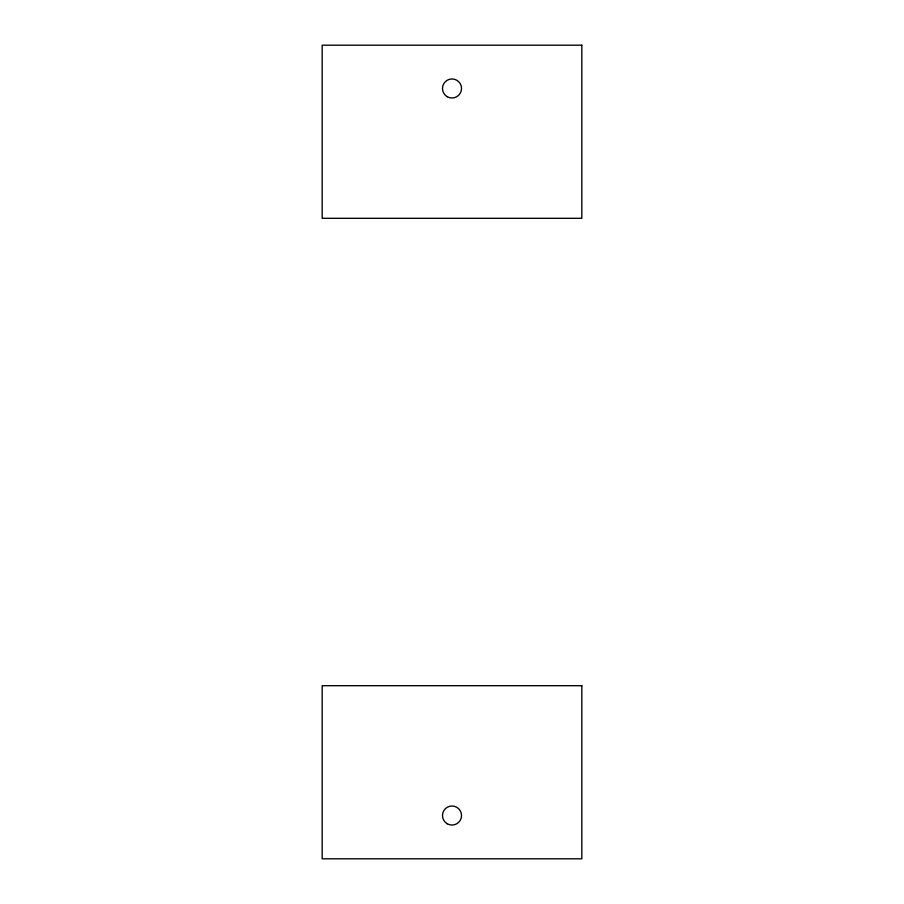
<?xml version="1.0" encoding="UTF-8"?>
<svg xmlns="http://www.w3.org/2000/svg" width="904" height="904" viewBox="0 0 904 904"><rect width="100%" height="100%" fill="white"/><g stroke="black" fill="none" stroke-linecap="round" stroke-linejoin="round"><path stroke-width="1.36" d="M581.826 45.2L322.174 45.2L322.174 218.305L581.826 218.305L581.826 45.2M581.826 685.695L322.174 685.695L322.174 858.8L581.826 858.8L581.826 685.695M447.243 823.77A9.526 9.526 0 0 0 461.526 815.521A9.526 9.526 0 0 0 447.243 807.283A9.526 9.526 0 0 0 447.243 823.77M447.243 96.717A9.526 9.526 0 0 0 461.526 88.479A9.526 9.526 0 0 0 447.243 80.23A9.526 9.526 0 0 0 447.243 96.717"/></g></svg>
